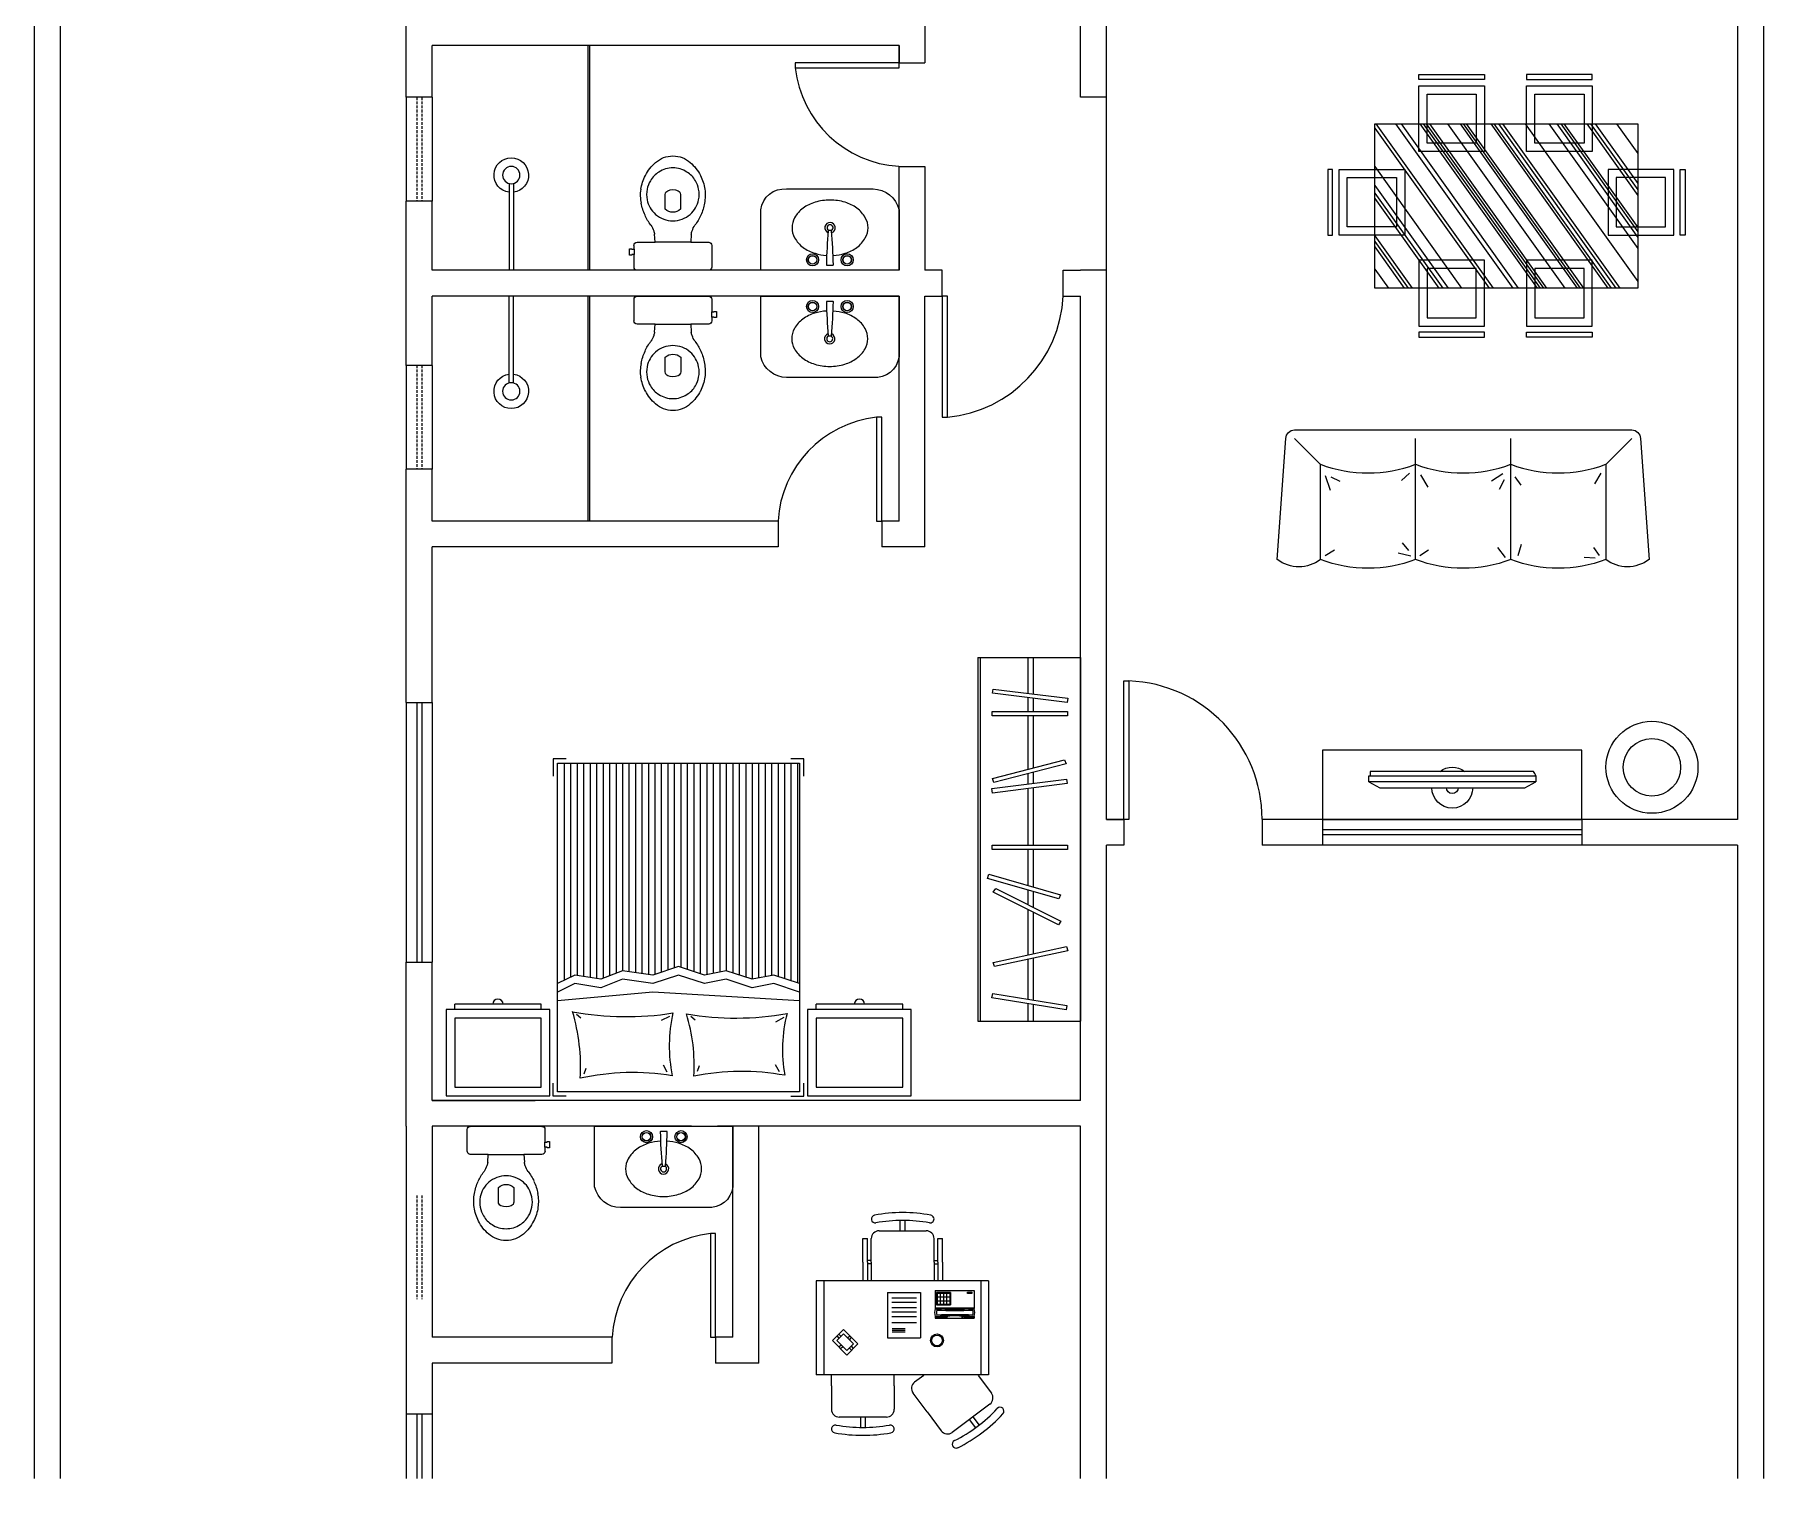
# Model space of a CAD drawing. Header units: millimetres. Extents: x 5374 to 24842, y 1840 to 8284.
# Drawn here: x 23728 to 24728, y 6377 to 7212 of the extents above; entities that cross this region are included whole.
import ezdxf

# ---------------------------------------------------------------- set-up
doc = ezdxf.new("R2010")
doc.units = ezdxf.units.MM
doc.linetypes.add('HIDDEN2', pattern=[4.7625, 3.175, -1.5875])
for name, color, linetype in [('01', 1, 'Continuous'), ('02', 2, 'Continuous'), ('03', 3, 'Continuous'), ('05', 5, 'Continuous'), ('06', 6, 'Continuous'), ('Block1', 1, 'Continuous'), ('Block2', 2, 'Continuous')]:
    doc.layers.add(name, color=color, linetype=linetype)

# ---------------------------------------------------------------- blocks, each defined once
blk = doc.blocks.new('ertey')
at = {"color": 8, "linetype": 'Continuous'}
blk.add_line((2135.439, 1746.929), (2135.439, 1746.963), dxfattribs=at)
blk.add_lwpolyline([(2135.376, 1746.997), (2135.439, 1746.963), (2134.473, 1746.963), (2134.537, 1746.997)], close=True, dxfattribs=at)
blk.add_lwpolyline([(2134.473, 1746.963), (2134.473, 1746.929), (2135.439, 1746.929, -0.11524), (2135.426, 1746.903), (2134.481, 1746.903), (2134.481, 1746.929)], format="xyb", dxfattribs=at)
at = {"color": 8}
for radius, start, end in [(0.118, 0, 180), (0.0339, 0, 180), (0.118, 233.1486, 306.8514)]:
    blk.add_arc((2134.956, 1746.997), radius, start, end, dxfattribs=at)
blk = doc.blocks.new('CamaCasal001')
for p, q in [((-65, -3), (-72.5, -3)), ((-72.5, -3), (-72.5, -10.5)), ((65, -3), (72.5, -3)), ((72.5, -3), (72.5, -10.5)), ((-58.4, -17.1), (-56.1, -21)), ((-10.9, -17.3), (-12.1, -20.6)), ((6.7, -16.9), (8.8, -20.9)), ((54.7, -15.9), (53.4, -19.2)), ((-60.9, -48.5), (-56.1, -45.8)), ((-7, -49.2), (-9.5, -47.1)), ((5.2, -49.1), (10.1, -46.6)), ((59, -50.4), (56.6, -48.2)), ((-70, -58), (15, -63)), ((15, -63), (70, -58)), ((-70, -63), (-55, -68)), ((-70, -68), (-55, -73)), ((-68.8, -195.5), (-68.8, -68.4)), ((-65, -195.5), (-65, -69.7)), ((-55, -68), (-42.5, -65.5)), ((-42.5, -65.5), (-27.5, -70.5)), ((-27.5, -70.5), (-15, -68)), ((-15, -68), (0, -73)), ((0, -73), (15, -68)), ((15, -68), (32.5, -70.5)), ((32.5, -70.5), (45, -65.5)), ((45, -65.5), (60, -68)), ((60, -68), (70, -63)), ((60, -73), (70, -68)), ((66.2, -195.5), (66.2, -69.9)), ((-61.3, -195.5), (-61.3, -70.9)), ((-57.5, -195.5), (-57.5, -72.2)), ((-55, -73), (-42.5, -70.5)), ((-53.8, -195.5), (-53.8, -72.8)), ((-50, -195.5), (-50, -72)), ((-46.3, -195.5), (-46.3, -71.3)), ((-42.5, -70.5), (-27.5, -75.5)), ((-42.5, -195.5), (-42.5, -70.5)), ((-38.8, -195.5), (-38.8, -71.8)), ((-35, -195.5), (-35, -73)), ((-31.3, -195.5), (-31.3, -74.3)), ((-27.5, -75.5), (-15, -73)), ((-27.5, -195.5), (-27.5, -75.5)), ((-23.8, -195.5), (-23.8, -74.8)), ((-20, -195.5), (-20, -74)), ((-16.3, -195.5), (-16.3, -73.3)), ((-15, -73), (0, -78)), ((-12.5, -195.5), (-12.5, -73.8)), ((-8.8, -195.5), (-8.8, -75.1)), ((-5, -195.5), (-5, -76.3)), ((-1.3, -195.5), (-1.3, -77.6)), ((0, -78), (15, -73)), ((2.5, -195.5), (2.5, -77.2)), ((6.2, -195.5), (6.2, -75.9)), ((10, -195.5), (10, -74.7)), ((13.7, -195.5), (13.7, -73.4)), ((15, -73), (32.5, -75.5)), ((17.5, -195.5), (17.5, -73.4)), ((21.2, -195.5), (21.2, -73.9)), ((25, -195.5), (25, -74.4)), ((28.7, -195.5), (28.7, -75)), ((32.5, -75.5), (45, -70.5)), ((32.5, -195.5), (32.5, -75.5)), ((36.2, -195.5), (36.2, -74)), ((40, -195.5), (40, -72.5)), ((43.7, -195.5), (43.7, -71)), ((45, -70.5), (60, -73)), ((47.5, -195.5), (47.5, -70.9)), ((51.2, -195.5), (51.2, -71.5)), ((55, -195.5), (55, -72.2)), ((58.7, -195.5), (58.7, -72.8)), ((62.5, -195.5), (62.5, -71.8)), ((-72.5, -188), (-72.5, -198)), ((72.5, -198), (72.5, -188)), ((-72.5, -198), (-65, -198)), ((65, -198), (72.5, -198))]:
    blk.add_line(p, q)
blk.add_lwpolyline([(-70, -5.5), (70, -5.5), (70, -195.5), (-70, -195.5)], close=True)
for centre, radius, start, end in [((-144.2, -30), 84.1, 345.7287, 10.2181), ((-36.5, 118.4), 135.7, 259.4205, 281.7815), ((89.6, -21.2), 98.6, 176.1219, 197.2683), ((-82.6, -32), 88, 347.3997, 11.3333), ((26.7, 122.4), 139, 260.4676, 282.5636), ((170, -19.8), 113.3, 176.7024, 196.4311), ((-33, -219.8), 171.7, 80.4985, 99.9759), ((30.4, -220.6), 171.7, 79.6119, 99.0947)]:
    blk.add_arc(centre, radius, start, end)
blk = doc.blocks.new('Lavatorio008')
blk.add_lwpolyline([(-1.9, -8.6, 0.05843), (-8.8, -9.8, 0.08425), (-15.6, -13.2, 0.10647), (-20.5, -18.7, 0.13016), (-22.1, -24.6, 0.13016), (-20.5, -30.4, 0.10647), (-15.6, -35.9, 0.08425), (-8.8, -39.3, 0.07328), (-0.1, -40.6, 0.07328), (8.6, -39.3, 0.08425), (15.5, -35.9, 0.10647), (20.4, -30.4, 0.13016), (21.9, -24.6, 0.13016), (20.4, -18.7, 0.10647), (15.5, -13.2, 0.08425), (8.6, -9.8, 0.05711), (1.9, -8.6)], format="xyb")
blk.add_lwpolyline([(-1, -22.8, 0.38969), (-0.8, -23), (0, -23), (0.8, -23, 0.38969), (1, -22.8, 0.01723), (2, -3.2, 0.41877), (1.8, -3), (0, -3), (-1.8, -3, 0.41877), (-2, -3.2, 0.01723)], format="xyb", close=True)
for centre, radius in [((-10, -6), 3.5), ((-10, -6), 2.5), ((-10, -6), 2.4), ((10, -6), 3.5), ((10, -6), 2.5), ((10, -6), 2.4)]:
    blk.add_circle(centre, radius)
for radius, start, end in [(3, 109.9848, 66.8451), (1.75, 116.7599, 62.2389)]:
    blk.add_arc((-0.1, -24.6), radius, start, end)
blk = doc.blocks.new('Vaso003c')
for p, q in [((3, 20.7), (3, -20.7)), ((12.1, 22.5), (4.8, 22.5)), ((15.1, 22.5), (12.1, 22.5)), ((17.4, 22.5), (15.1, 22.5)), ((19.2, 10.3), (19.2, 20.7)), ((23.8, 10.6), (19.2, 10.3)), ((19.2, -20.7), (19.2, -10.3)), ((19.2, -10.3), (23.8, -10.6)), ((4.8, -22.5), (12.1, -22.5)), ((12.1, -23.7), (11.8, -23.7)), ((11.8, -23.7), (11.8, -25.2)), ((11.8, -25.2), (13.6, -25.2)), ((12.1, -22.5), (12.1, -23.7)), ((13.6, -25.2), (15.4, -25.2)), ((15.1, -23.7), (15.1, -22.5)), ((15.1, -22.5), (17.4, -22.5)), ((15.4, -23.7), (15.1, -23.7)), ((15.4, -25.2), (15.4, -23.7))]:
    blk.add_line(p, q)
for points in [[(19.2, 10.3), (19.2, 0), (19.2, -10.3)], [(15.1, -22.5), (12.1, -22.5)]]:
    blk.add_lwpolyline(points)
for points in [[(31.6, 0, -0.18052), (35.3, 10, -0.16716), (43.8, 14.9, -0.1), (49.8, 14.9, -0.09629), (54.8, 13, -0.13332), (59.8, 8.1, -0.15089), (62.2, 0, -0.15089), (59.8, -8.1, -0.13332), (54.8, -13, -0.09629), (49.8, -14.9, -0.1), (43.8, -14.9, -0.16716), (35.3, -10, -0.18052)], [(49, 3, 0.27698), (46.8, 4.4), (38.3, 4.4, 0.39326), (38.3, -4.5), (46.8, -4.5, 0.27698), (49, -3, 0.2)]]:
    blk.add_lwpolyline(points, format="xyb", close=True)
for centre, radius, start, end in [((4.8, 20.7), 1.79, 89.5929, 180.3396), ((17.4, 20.7), 1.82, 0.5732, 92.5231), ((20.1, 31.8), 21.5, 279.9541, 285.4067), ((20.9, 25.4), 15.1, 288.9102, 302.8225), ((45.6, -8.5), 26.9, 113.7212, 127.9102), ((46.4, -8.5), 27.2, 99.682, 115.2124), ((46.4, -4.6), 23.3, 81.5468, 101.3173), ((46.4, -6.1), 24.8, 62.5846, 82.0561), ((46.7, -5.9), 24.5, 40.581, 63.0371), ((53.9, 0), 15.2, 0.1765, 41.4371), ((46.7, 5.9), 24.5, 296.9629, 319.419), ((53.9, 0), 15.2, 318.5629, 359.8235), ((20.1, -31.8), 21.5, 74.5933, 80.0459), ((20.9, -25.4), 15.1, 57.1775, 71.0898), ((45.6, 8.5), 26.9, 232.0898, 246.2788), ((46.4, 8.5), 27.2, 244.7876, 260.318), ((46.4, 4.6), 23.3, 258.6827, 278.4532), ((46.4, 6.1), 24.8, 277.9439, 297.4154), ((4.8, -20.7), 1.79, 179.6604, 270.4071), ((17.4, -20.7), 1.82, 267.4769, 359.4268)]:
    blk.add_arc(centre, radius, start, end)
blk = doc.blocks.new('Chuveiro003')
for p, q in [((50.2, 1.2), (0, 1.2)), ((50.2, -1.2), (0, -1.2))]:
    blk.add_line(p, q)
blk.add_circle((55, 0), 5)
blk.add_arc((55, 0), 10, 187.1808, 172.8192)
blk = doc.blocks.new('Criado006')
for p, q in [((-30, 53), (-30, 3)), ((30, 53), (-30, 53)), ((-25, 53), (-25, 56)), ((25, 56), (-25, 56)), ((25, 53), (25, 56)), ((30, 3), (30, 53)), ((25, 48), (-25, 48)), ((-25, 48), (-25, 8)), ((25, 8), (25, 48)), ((-30, 3), (30, 3)), ((-25, 8), (25, 8))]:
    blk.add_line(p, q)
blk.add_arc((0, 56), 3, 0, 180)
blk = doc.blocks.new('Armario015')
for p, q in [((125, 59.5), (-119.6, 59.5)), ((-119.6, 0), (-119.6, 59.5)), ((125, 0), (125, 59.5)), ((-108.3, 32), (-119.6, 32)), ((-77.3, 32), (-105.3, 32)), ((-77.3, 32), (-105.3, 32)), ((-46.3, 32), (-74.2, 32)), ((-32.3, 32), (-42.9, 32)), ((-4.1, 32), (-29.2, 32)), ((37.3, 32), (-1.1, 32)), ((47.6, 32), (40.3, 32)), ((85.8, 32), (50.7, 32)), ((97.6, 32), (88.7, 32)), ((125, 32), (100.6, 32)), ((-107.7, 29), (-119.6, 29)), ((-107.7, 29), (-119.6, 29)), ((-78, 29), (-104.7, 29)), ((-78, 29), (-104.7, 29)), ((-44.6, 29), (-75, 29)), ((-31.3, 29), (-41.1, 29)), ((-4.1, 29), (-28.2, 29)), ((36.9, 29), (-1.1, 29)), ((46.7, 29), (39.8, 29)), ((85.8, 29), (49.8, 29)), ((98, 29), (88.7, 29)), ((125, 29), (101, 29)), ((125, 1.5), (-119.6, 1.5)), ((125, 0), (-119.6, 0))]:
    blk.add_line(p, q)
for points in [[(-103.8, 8.2), (-100.9, 8.7), (-109, 51.6), (-111.9, 51.1)], [(-82.8, 9.8), (-80, 9), (-69.4, 51.4), (-72.3, 52.1)], [(-4.1, 8.3), (-1.1, 8.3), (-1.1, 52), (-4.1, 52)], [(33.8, 8.6), (36.8, 8.2), (43.1, 51.3), (40.2, 51.7)], [(40.9, 9.3), (43.7, 8.5), (56.2, 50.3), (53.4, 51.1)], [(85.8, 8.3), (88.7, 8.3), (88.7, 52), (85.8, 52)], [(100.9, 8.6), (103.8, 9), (97.7, 52.2), (94.8, 51.8)], [(-32.9, 9), (-30.3, 10.5), (-52.3, 48.1), (-54.8, 46.7)], [(-23.5, 5.6), (-20.7, 6.5), (-34.5, 47.9), (-37.3, 46.9)]]:
    blk.add_lwpolyline(points, close=True)
blk = doc.blocks.new('A$C280F56C6')
at = {"layer": 'Block1'}
for p, q in [((68.5, 109.4), (59.3, 100.2)), ((66.4, 93.1), (59.3, 100.2)), ((68.5, 106.6), (62.2, 100.2)), ((66.4, 96), (62.2, 100.2)), ((63.4, 104.2), (64.8, 102.8)), ((64.5, 105.4), (65.9, 103.9)), ((75.6, 102.3), (66.4, 93.1)), ((72.8, 102.3), (66.4, 96)), ((75.6, 102.3), (68.5, 109.4)), ((72.8, 102.3), (68.5, 106.6)), ((70.1, 105), (71.5, 106.4)), ((70.2, 99.7), (71.6, 98.3)), ((71.2, 103.9), (72.6, 105.3)), ((19.7, 91.5), (13.2, 91.5)), ((19.7, 88.5), (13.2, 88.5)), ((63.7, 98.6), (62.3, 97.2)), ((64.9, 97.5), (63.4, 96.1)), ((69, 98.6), (70.4, 97.2)), ((117.5, 84.6), (117.5, 87.1)), ((119.5, 84.6), (119.5, 87.1)), ((99.2, 74.3), (70.2, 74.3)), ((70.2, 74.3), (70.2, 53.3)), ((74.1, 71.3), (74.1, 63)), ((75.2, 71.3), (75.2, 63)), ((76.3, 71.3), (76.3, 63)), ((80.1, 71.5), (80.1, 55.8)), ((83.9, 71.5), (83.9, 55.8)), ((86.8, 71.5), (86.8, 55.8)), ((89.7, 71.5), (89.7, 55.8)), ((93, 71.5), (93, 55.8)), ((95.7, 71.5), (95.7, 55.8)), ((99.2, 74.3), (99.2, 53.3)), ((138.5, 66.1), (145.1, 66.1)), ((138.5, 63.1), (145.1, 63.1)), ((99.2, 53.3), (70.2, 53.3)), ((117.5, 44.6), (117.5, 42.1)), ((119.5, 44.6), (119.5, 42.1)), ((82.8, 43.9), (82.8, 18.9)), ((83.8, 43.9), (82.8, 43.9)), ((82.8, 36.4), (84.1, 36.1)), ((83.5, 43.9), (83.5, 36.9)), ((83.5, 36.9), (84.1, 36.7)), ((89.3, 36.9), (88.6, 36.7)), ((100.4, 43.9), (88.9, 43.9)), ((89.3, 43.9), (89.3, 36.9)), ((89.4, 43.9), (89.4, 18.9)), ((99.1, 43.1), (91.2, 43.1)), ((91.2, 43.1), (91.2, 34.1)), ((99.1, 34.1), (91.2, 34.1)), ((98.6, 42.6), (91.7, 42.6)), ((91.7, 42.6), (91.7, 34.6)), ((98.6, 40.6), (91.7, 40.6)), ((98.6, 38.6), (91.7, 38.6)), ((98.6, 36.6), (91.7, 36.6)), ((98.6, 34.6), (91.7, 34.6)), ((93.9, 42.6), (93.9, 34.6)), ((96.4, 42.6), (96.4, 34.6)), ((98.6, 34.6), (98.6, 42.6)), ((99.1, 34.1), (99.1, 43.1)), ((100.4, 43.9), (100.4, 18.9)), ((18.1, 22.2), (12.8, 18.2)), ((82.8, 26.4), (84.1, 26.8)), ((83.5, 25.9), (84.1, 26)), ((83.5, 25.9), (83.5, 19)), ((89.3, 25.9), (88.6, 26)), ((89.3, 25.9), (89.3, 19)), ((98.6, 20.4), (98.6, 23.2)), ((98.6, 23.2), (99.3, 23.2)), ((99.3, 23.2), (99.3, 20.4)), ((19.9, 19.8), (14.6, 15.8)), ((83.8, 18.9), (82.8, 18.9)), ((100.4, 18.9), (88.9, 18.9)), ((99.3, 20.4), (98.6, 20.4))]:
    blk.add_line(p, q, dxfattribs=at)
for radius in [4.14, 3.42]:
    blk.add_circle((68.6, 42.7), radius, dxfattribs=at)
for centre, radius, start, end in [((86.4, 34.5), 9.76, 75.0478, 104.9522), ((-149.4, 31.4), 233.6, 356.9321, 3.0679), ((86.4, 33.2), 9.76, 80.158, 99.842), ((-148.6, 31.3), 233.6, 357.1743, 2.8257), ((321.3, 31.3), 233.6, 177.1743, 182.8257), ((322.1, 31.4), 233.6, 176.9321, 183.0679), ((86.4, 28.4), 9.76, 255.0478, 284.9522), ((86.4, 29.4), 9.76, 260.158, 279.842)]:
    blk.add_arc(centre, radius, start, end, dxfattribs=at)
at = {"layer": 'Block2'}
for p, q in [((106.6, 119.8), (46.6, 119.8)), ((46.6, 9.8), (46.6, 119.8)), ((106.6, 114.8), (46.6, 114.8)), ((106.6, 9.8), (106.6, 119.8)), ((19.7, 75), (19.7, 105)), ((39.7, 110), (24.7, 110)), ((118.5, 90.1), (106.6, 90.1)), ((118.5, 90.1), (133.5, 90.1)), ((133.5, 90.1), (133.5, 87.1)), ((118.5, 87.1), (106.6, 87.1)), ((118.5, 84.6), (106.6, 84.6)), ((118.5, 87.1), (133.5, 87.1)), ((118.5, 84.6), (133.5, 84.6)), ((138.5, 79.6), (138.5, 49.6)), ((39.7, 70), (24.7, 70)), ((46.3, 51.2), (42, 57)), ((23, 49), (11, 40)), ((118.5, 44.6), (106.6, 44.6)), ((118.5, 44.6), (133.5, 44.6)), ((118.5, 42.1), (106.6, 42.1)), ((118.5, 39.1), (106.6, 39.1)), ((118.5, 42.1), (133.5, 42.1)), ((118.5, 39.1), (133.5, 39.1)), ((133.5, 42.1), (133.5, 39.1)), ((28, 9), (10, 33)), ((46.3, 16.5), (35, 8)), ((106.6, 14.8), (46.6, 14.8)), ((106.6, 9.8), (46.6, 9.8))]:
    blk.add_line(p, q, dxfattribs=at)
for points in [[(39.7, 110), (46.3, 110)], [(39.7, 70), (46.3, 70)], [(23, 49), (35, 58)]]:
    blk.add_lwpolyline(points, dxfattribs=at)
for centre, radius, start, end in [((108.1, 90), 100, 169.6601, 190.3399), ((12.2, 107.5), 2.5, 349.6601, 169.6601), ((108.1, 90), 95, 169.6601, 190.3399), ((24.7, 105), 5, 90, 180), ((133.5, 79.6), 5, 0, 90), ((146, 82.1), 2.5, 10.3399, 190.3399), ((50.1, 64.6), 95, 349.6601, 10.3399), ((50.1, 64.6), 100, 349.6601, 10.3399), ((12.2, 72.5), 2.5, 190.3399, 10.3399), ((24.7, 75), 5, 180, 270), ((38, 54), 5, 36.8699, 126.8699), ((133.5, 49.6), 5, 270, 0), ((146, 47.1), 2.5, 169.6601, 349.6601), ((14, 36), 5, 126.8699, 216.8699), ((2.5, 30.5), 2.5, 26.53, 206.53), ((89.7, 74), 100, 206.53, 227.2098), ((89.7, 74), 95, 206.53, 227.2098), ((23.5, 2.5), 2.5, 227.2098, 47.2098), ((32, 12), 5, 216.8699, 306.8699)]:
    blk.add_arc(centre, radius, start, end, dxfattribs=at)
blk = doc.blocks.new('MsEscrit002')
at = {"layer": 'Block2'}
blk.add_blockref('A$C280F56C6', (-150.1, -64.6), dxfattribs=at)
blk = doc.blocks.new('Sofa002c')
at = {"layer": 'Block1'}
for p, q in [((-81.4, 4.9), (-81.4, 59.9)), ((-78.7, 53.6), (-75.8, 45.1)), ((-75.4, 52.8), (-70.2, 50.3)), ((-30, 54.8), (-34.5, 50.7)), ((-23.5, 54), (-19.4, 46.7)), ((24, 54.4), (17.5, 50.3)), ((24.8, 51.1), (22, 45.5)), ((30.9, 52.8), (34.5, 47.9)), ((80.8, 54.8), (77.1, 48.7)), ((83.6, 59.9), (83.6, 4.9)), ((-78.7, 7.3), (-73.4, 10.6)), ((-30.4, 10.2), (-34, 14.6)), ((-23.9, 7.3), (-19, 10.6)), ((25.6, 6.1), (21.1, 11.8)), ((32.9, 7.3), (34.9, 13.8)), ((80, 7.3), (76.7, 11.8)), ((-29.2, 6.9), (-36.5, 8.6)), ((77.5, 5.7), (71.1, 6.1))]:
    blk.add_line(p, q, dxfattribs=at)
for points in [[(-81.4, 59.9), (-96.4, 74.9)], [(-26.4, 4.9), (-26.4, 74.9)], [(28.6, 4.9), (28.6, 74.9)], [(83.6, 59.9), (98.6, 74.9)]]:
    blk.add_lwpolyline(points, dxfattribs=at)
for centre in [(-53.9, 133.3), (1.1, 133.3), (56.1, 133.3)]:
    blk.add_arc(centre, 78.3, 249.444, 290.556, dxfattribs=at)
at = {"layer": 'Block2'}
blk.add_lwpolyline([(28.6, 4.9, -0.18133), (-26.4, 4.9, -0.18133), (-81.4, 4.9, -0.33333), (-106.4, 4.9), (-101.4, 74.9, -0.41421), (-96.4, 79.9), (98.6, 79.9, -0.41421), (103.6, 74.9), (108.6, 4.9, -0.33333), (83.6, 4.9, -0.18133)], format="xyb", close=True, dxfattribs=at)
blk = doc.blocks.new('Mesa018')
at = {"layer": 'Block1'}
for p, q in [((-80, 97.4), (-10.5, 0)), ((-79.4, 100), (-8.1, 0)), ((-67.5, 100), (3.9, 0)), ((-64.1, 100), (7.2, 0)), ((-52.6, 100), (18.7, 0)), ((-50.7, 100), (20.6, 0)), ((-48.8, 100), (22.5, 0)), ((-46.9, 100), (24.4, 0)), ((-35.9, 100), (35.5, 0)), ((-28.2, 100), (43.1, 0)), ((-26.3, 100), (45, 0)), ((-24.4, 100), (46.9, 0)), ((-9.5, 100), (61.8, 0)), ((-7.6, 100), (63.7, 0)), ((-4.8, 100), (66.6, 0)), ((-2.4, 100), (69, 0)), ((11.5, 100), (80, 4)), ((25.9, 100), (80, 24.1)), ((30.7, 100), (80, 30.8)), ((33.1, 100), (80, 34.2)), ((35, 100), (80, 36.9)), ((48.9, 100), (80, 56.3)), ((51.3, 100), (80, 59.7)), ((54.1, 100), (80, 63.7)), ((67.1, 100), (80, 81.9)), ((-80, 73.9), (-27.3, 0)), ((-80, 62.5), (-35.4, 0)), ((-80, 57.8), (-38.7, 0)), ((-80, 54.5), (-41.1, 0)), ((-80, 31.7), (-57.4, 0)), ((-80, 28.3), (-59.8, 0)), ((-80, 25), (-62.2, 0)), ((-80, 11.5), (-71.8, 0))]:
    blk.add_line(p, q, dxfattribs=at)
at = {"layer": 'Block2'}
for points in [[(-53.3, 126.9), (-53.3, 129.9), (-13.3, 129.9), (-13.3, 126.9)], [(12.3, 129.9), (12.3, 126.9), (52.3, 126.9), (52.3, 129.9)], [(-53.3, 83.1), (-53.3, 123.1), (-13.3, 123.1), (-13.3, 83.1)], [(-48.3, 118.1), (-18.3, 118.1), (-18.3, 88.1), (-48.3, 88.1)], [(52.3, 123.1), (52.3, 83.1), (12.3, 83.1), (12.3, 123.1)], [(17.3, 118.1), (47.3, 118.1), (47.3, 88.1), (17.3, 88.1)], [(80, 0), (-80, 0), (-80, 100), (80, 100)], [(-108.8, 32.2), (-105.8, 32.2), (-105.8, 72.2), (-108.8, 72.2)], [(-101.9, 32.2), (-101.9, 72.2), (-61.9, 72.2), (-61.9, 32.2)], [(-96.9, 37.2), (-96.9, 67.2), (-66.9, 67.2), (-66.9, 37.2)], [(101.9, 32.2), (101.9, 72.2), (61.9, 72.2), (61.9, 32.2)], [(96.9, 37.2), (96.9, 67.2), (66.9, 67.2), (66.9, 37.2)], [(108.8, 32.2), (105.8, 32.2), (105.8, 72.2), (108.8, 72.2)], [(-53.3, 16.9), (-53.3, -23.1), (-13.3, -23.1), (-13.3, 16.9)], [(-48.3, -18.1), (-18.3, -18.1), (-18.3, 11.9), (-48.3, 11.9)], [(52.3, -23.1), (52.3, 16.9), (12.3, 16.9), (12.3, -23.1)], [(17.3, -18.1), (47.3, -18.1), (47.3, 11.9), (17.3, 11.9)], [(-53.3, -26.9), (-53.3, -29.9), (-13.3, -29.9), (-13.3, -26.9)], [(12.3, -29.9), (12.3, -26.9), (52.3, -26.9), (52.3, -29.9)]]:
    blk.add_lwpolyline(points, close=True, dxfattribs=at)

msp = doc.modelspace()

# ---------------------------------------------------------------- linework, layer by layer
at = {"layer": '01'}
for p, q in [((24047.6, 7205.8), (24047.6, 7075.8)), ((24048.6, 7205.8), (24048.6, 7075.8)), ((23942.6, 7175.8), (23942.6, 7115.8)), ((23957.6, 7175.8), (23957.6, 7115.8)), ((24047.6, 7060.8), (24047.6, 6930.8)), ((24048.6, 7060.8), (24048.6, 6930.8)), ((23942.6, 7020.8), (23942.6, 6960.8)), ((23957.6, 7020.8), (23957.6, 6960.8)), ((23942.6, 6540.8), (23942.6, 6480.8)), ((23957.6, 6540.8), (23957.6, 6480.8))]:
    msp.add_line(p, q, dxfattribs=at)
at = {"layer": '01', "linetype": 'HIDDEN2', "ltscale": 0.5}
for p, q in [((23948.6, 7175.8), (23948.6, 7115.8)), ((23951.6, 7175.8), (23951.6, 7115.8)), ((23948.6, 7020.8), (23948.6, 6960.8)), ((23951.6, 7020.8), (23951.6, 6960.8)), ((23948.6, 6540.8), (23948.6, 6480.8)), ((23951.6, 6540.8), (23951.6, 6480.8))]:
    msp.add_line(p, q, dxfattribs=at)
at = {"layer": '01'}
for points in [[(24227.6, 7110.8), (24227.6, 7075.8), (24147.6, 7075.8), (24147.6, 7110.8, -0.40319), (24162.6, 7122.8), (24212.6, 7122.8, -0.34542)], [(24147.6, 7025.8), (24147.6, 7060.8), (24227.6, 7060.8), (24227.6, 7025.8, -0.40319), (24212.6, 7013.8), (24162.6, 7013.8, -0.34542)], [(24051.5, 6545.8), (24051.5, 6580.8), (24131.5, 6580.8), (24131.5, 6545.8, -0.40319), (24116.5, 6533.8), (24066.5, 6533.8, -0.34542)]]:
    msp.add_lwpolyline(points, format="xyb", close=True, dxfattribs=at)
msp.add_lwpolyline([(24472.6, 6758.3), (24622.6, 6758.3), (24622.6, 6798.3), (24472.6, 6798.3)], close=True, dxfattribs=at)
for radius in [26.6, 16.6]:
    msp.add_circle((24663.1, 6788.4), radius, dxfattribs=at)
for centre, radius, start, end in [((24231.3, 7199.9), 64.1, 186.2896, 266.648), ((24248.6, 7064.6), 74.1, 275.4105, 357.0984), ((24221.6, 6927.1), 64.1, 96.2896, 176.648), ((24357.5, 6758.3), 80.1, 0.0304, 87.7802), ((24357.5, 6758.3), 80.1, 0.0304, 87.7802), ((24125.6, 6455.1), 64.1, 96.2896, 176.648)]:
    msp.add_arc(centre, radius, start, end, dxfattribs=at)
at = {"layer": '02'}
for p, q in [((23942.6, 6825.8), (23942.6, 6675.8)), ((23957.6, 6825.8), (23957.6, 6675.8)), ((24622.6, 6758.3), (24472.6, 6758.3)), ((24622.6, 6743.3), (24472.6, 6743.3)), ((23942.6, 6414.6), (23942.6, 6377.2)), ((23957.6, 6414.6), (23957.6, 6377.2))]:
    msp.add_line(p, q, dxfattribs=at)
for points in [[(24227.6, 7195.8), (24167.6, 7195.8), (24167.6, 7192.8), (24227.6, 7192.8)], [(24252.6, 7060.8), (24252.6, 6990.8), (24255.6, 6990.8), (24255.6, 7060.8)], [(24217.6, 6930.8), (24217.6, 6990.8), (24214.6, 6990.8), (24214.6, 6930.8)], [(24357.6, 6758.3), (24357.6, 6838.3), (24360.6, 6838.3), (24360.6, 6758.3)], [(24121.5, 6458.9), (24121.5, 6518.9), (24118.5, 6518.9), (24118.5, 6458.9)]]:
    msp.add_lwpolyline(points, close=True, dxfattribs=at)
at = {"layer": '03'}
for p, q in [((23948.6, 6825.8), (23948.6, 6675.8)), ((23951.6, 6825.8), (23951.6, 6675.8)), ((24622.6, 6752.3), (24472.6, 6752.3)), ((24622.6, 6749.3), (24472.6, 6749.3)), ((23948.6, 6414.6), (23948.6, 6377.2)), ((23951.6, 6414.6), (23951.6, 6377.2))]:
    msp.add_line(p, q, dxfattribs=at)
at = {"layer": '05'}
msp.add_line((24347.6, 7075.8), (24347.6, 7175.8), dxfattribs=at)
at = {"layer": '06'}
for p, q in [((23727.6, 6377.2), (23727.6, 8283.6)), ((24727.6, 8283.6), (24727.6, 6377.2)), ((23742.6, 6377.2), (23742.6, 8131.6)), ((24332.6, 7175.8), (24332.6, 7520.8)), ((24347.6, 7175.8), (24347.6, 7468.3)), ((24712.6, 7468.3), (24712.6, 6873.3)), ((23942.6, 7175.8), (23942.6, 7315.8)), ((24242.6, 7230.8), (24242.6, 7195.8)), ((23957.6, 7175.8), (23957.6, 7205.8)), ((24227.6, 7205.8), (23957.6, 7205.8)), ((24227.6, 7195.8), (24227.6, 7205.8)), ((24227.6, 7205.8), (24227.6, 7195.8)), ((24227.6, 7195.8), (24242.6, 7195.8)), ((23957.6, 7175.8), (23942.6, 7175.8)), ((24347.6, 7175.8), (24332.6, 7175.8)), ((24227.6, 7075.8), (24227.6, 7135.8)), ((24227.6, 7135.8), (24242.6, 7135.8)), ((24242.6, 7135.8), (24242.6, 7075.8)), ((23942.6, 7020.8), (23942.6, 7115.8)), ((23957.6, 7115.8), (23942.6, 7115.8)), ((23957.6, 7075.8), (23957.6, 7115.8)), ((24227.6, 7075.8), (23957.6, 7075.8)), ((24252.6, 7075.8), (24242.6, 7075.8)), ((24252.6, 7060.8), (24252.6, 7075.8)), ((24322.6, 7060.8), (24322.6, 7075.8)), ((24322.6, 7075.8), (24332.6, 7075.8)), ((24347.6, 7075.8), (24332.6, 7075.8)), ((24347.6, 6920.8), (24347.6, 7075.8)), ((23957.6, 7020.8), (23957.6, 7060.8)), ((24227.6, 7060.8), (23957.6, 7060.8)), ((24227.6, 6930.8), (24227.6, 7060.8)), ((24242.6, 6915.8), (24242.6, 7060.8)), ((24242.6, 7060.8), (24252.6, 7060.8)), ((24322.6, 7060.8), (24332.6, 7060.8)), ((24332.6, 6595.8), (24332.6, 7060.8)), ((23957.6, 7020.8), (23942.6, 7020.8)), ((23942.6, 6825.8), (23942.6, 6960.8)), ((23957.6, 6960.8), (23942.6, 6960.8)), ((23957.6, 6930.8), (23957.6, 6960.8)), ((24157.6, 6930.8), (23957.6, 6930.8)), ((24157.6, 6930.8), (24157.6, 6915.8)), ((24227.6, 6930.8), (24217.6, 6930.8)), ((24217.6, 6930.8), (24217.6, 6915.8)), ((24347.6, 6873.3), (24347.6, 6920.8)), ((23957.6, 6825.8), (23957.6, 6915.8)), ((24157.6, 6915.8), (23957.6, 6915.8)), ((24242.6, 6915.8), (24217.6, 6915.8)), ((24347.6, 6758.3), (24347.6, 6873.3)), ((24712.6, 6873.3), (24712.6, 6758.3)), ((23957.6, 6825.8), (23957.6, 6839.7)), ((23942.6, 6825.8), (23957.6, 6825.8)), ((24357.6, 6758.3), (24347.6, 6758.3)), ((24357.6, 6758.3), (24357.6, 6743.3)), ((24472.6, 6758.3), (24437.6, 6758.3)), ((24437.6, 6758.3), (24437.6, 6743.3)), ((24472.6, 6758.3), (24472.6, 6743.3)), ((24712.6, 6758.3), (24622.6, 6758.3)), ((24347.6, 6580.8), (24347.6, 6743.3)), ((24357.6, 6743.3), (24347.6, 6743.3)), ((24472.6, 6743.3), (24437.6, 6743.3)), ((24712.6, 6743.3), (24622.6, 6743.3)), ((24712.6, 6743.3), (24712.6, 6377.2)), ((23942.6, 6580.8), (23942.6, 6675.8)), ((23942.6, 6675.8), (23957.6, 6675.8)), ((23957.6, 6595.8), (23957.6, 6675.8)), ((23957.6, 6595.8), (23957.6, 6675.8)), ((24332.6, 6595.8), (23957.6, 6595.8)), ((23957.6, 6595.8), (24017.1, 6595.8)), ((23942.6, 6580.8), (23942.6, 6414.6)), ((24107.6, 6580.8), (23957.6, 6580.8)), ((23957.6, 6580.8), (23957.6, 6458.9)), ((24332.6, 6580.8), (24122.6, 6580.8)), ((24131.5, 6458.9), (24131.5, 6580.8)), ((24146.5, 6443.9), (24146.5, 6580.8)), ((24332.6, 6377.2), (24332.6, 6580.8)), ((24347.6, 6377.2), (24347.6, 6580.8)), ((24061.5, 6458.9), (23957.6, 6458.9)), ((24061.5, 6458.9), (24061.5, 6443.9)), ((24131.5, 6458.9), (24121.5, 6458.9)), ((24121.5, 6458.9), (24121.5, 6443.9)), ((23957.6, 6443.9), (23957.6, 6414.6)), ((24061.5, 6443.9), (23957.6, 6443.9)), ((24146.5, 6443.9), (24121.5, 6443.9)), ((23942.6, 6414.6), (23957.6, 6414.6))]:
    msp.add_line(p, q, dxfattribs=at)
at = {"layer": '06', "ltscale": 1000000.0}
msp.add_line((24622.6, 6758.3), (24622.6, 6743.3), dxfattribs=at)
at = {"layer": '06'}
for points in [[(24712.6, 7468.3), (24712.6, 7120.8)], [(24712.6, 6970.8), (24712.6, 6873.3)], [(24347.6, 6758.3), (24357.6, 6758.3)]]:
    msp.add_lwpolyline(points, dxfattribs=at)

# ---------------------------------------------------------------- block references
at = {"layer": '01'}
for name, p, xscale, rotation in [('Chuveiro003', (24003.3, 7075.8), -1, 270), ('Vaso003c', (24096.8, 7072.8), -1, 270), ('Chuveiro003', (24003.3, 7060.8), -1, 90), ('Vaso003c', (24096.8, 7063.8), -1, 90), ('Armario015', (24273.1, 6744.4), -0.86, 270), ('Vaso003c', (24000.3, 6583.8), -1, 90)]:
    msp.add_blockref(name, p, dxfattribs=dict(at, xscale=xscale, rotation=rotation))
at = {"layer": '01', "rotation": 180}
for name, p in [('Lavatorio008', (24187.6, 7075.8)), ('CamaCasal001', (24100.1, 6595.3))]:
    msp.add_blockref(name, p, dxfattribs=at)
at = {"layer": '01'}
for name, p in [('Lavatorio008', (24187.6, 7060.8)), ('Sofa002c', (24552.8, 6903.6)), ('Criado006', (23995.6, 6595.4)), ('Criado006', (24204.7, 6595.4)), ('Lavatorio008', (24091.5, 6580.8))]:
    msp.add_blockref(name, p, dxfattribs=at)
for name, p, xscale, yscale, zscale, rotation in [('ertey', (-188948, 181476.3), -100, 100, 100, 180), ('MsEscrit002', (24229.7, 6530.9), 0.9068273532648892, 0.9068273532648892, 0.9068273532648892, 90)]:
    msp.add_blockref(name, p, dxfattribs=dict(at, xscale=xscale, yscale=yscale, zscale=zscale, rotation=rotation))
at = {"layer": '06', "xscale": 0.95, "yscale": 0.95}
msp.add_blockref('Mesa018', (24578.9, 7065.5), dxfattribs=at)

doc.saveas('drawing.dxf')
